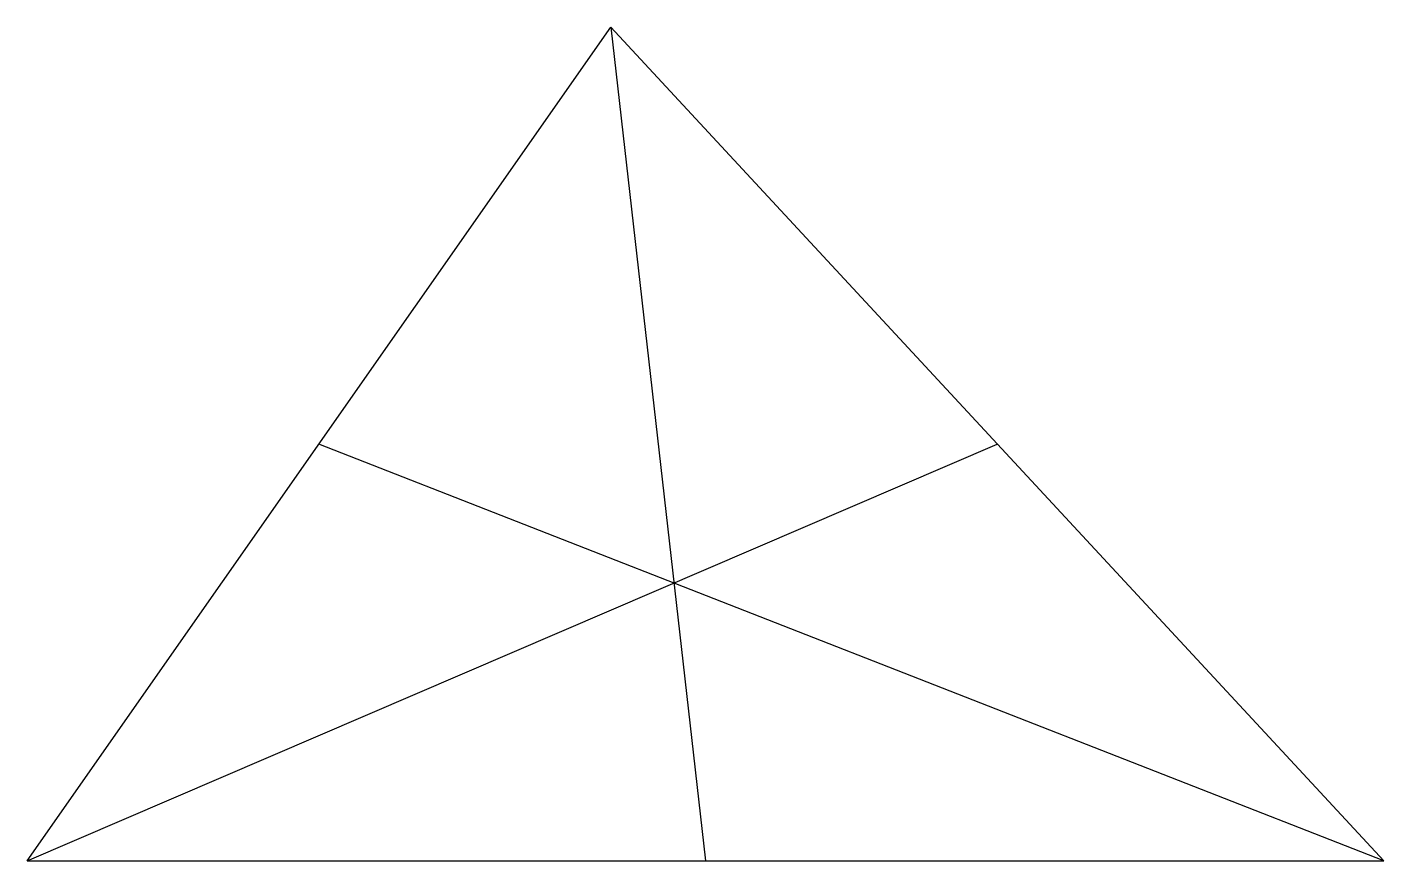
# Model space of a CAD drawing. Header units: millimetres. Extents: x 10 to 50, y 14 to 38.6.
import ezdxf

# ---------------------------------------------------------------- set-up
doc = ezdxf.new("R2010")
doc.units = ezdxf.units.MM
doc.layers.get('0').update_dxf_attribs({"lineweight": 25, "true_color": 0xffffff})

msp = doc.modelspace()

# ---------------------------------------------------------------- linework, layer by layer
for p, q in [((10, 14), (27.207, 38.575)), ((27.207, 38.575), (50, 14)), ((27.207, 38.575), (30, 14)), ((10, 14), (38.604, 26.287)), ((50, 14), (18.604, 26.287)), ((10, 14), (50, 14))]:
    msp.add_line(p, q)

doc.saveas('drawing.dxf')
